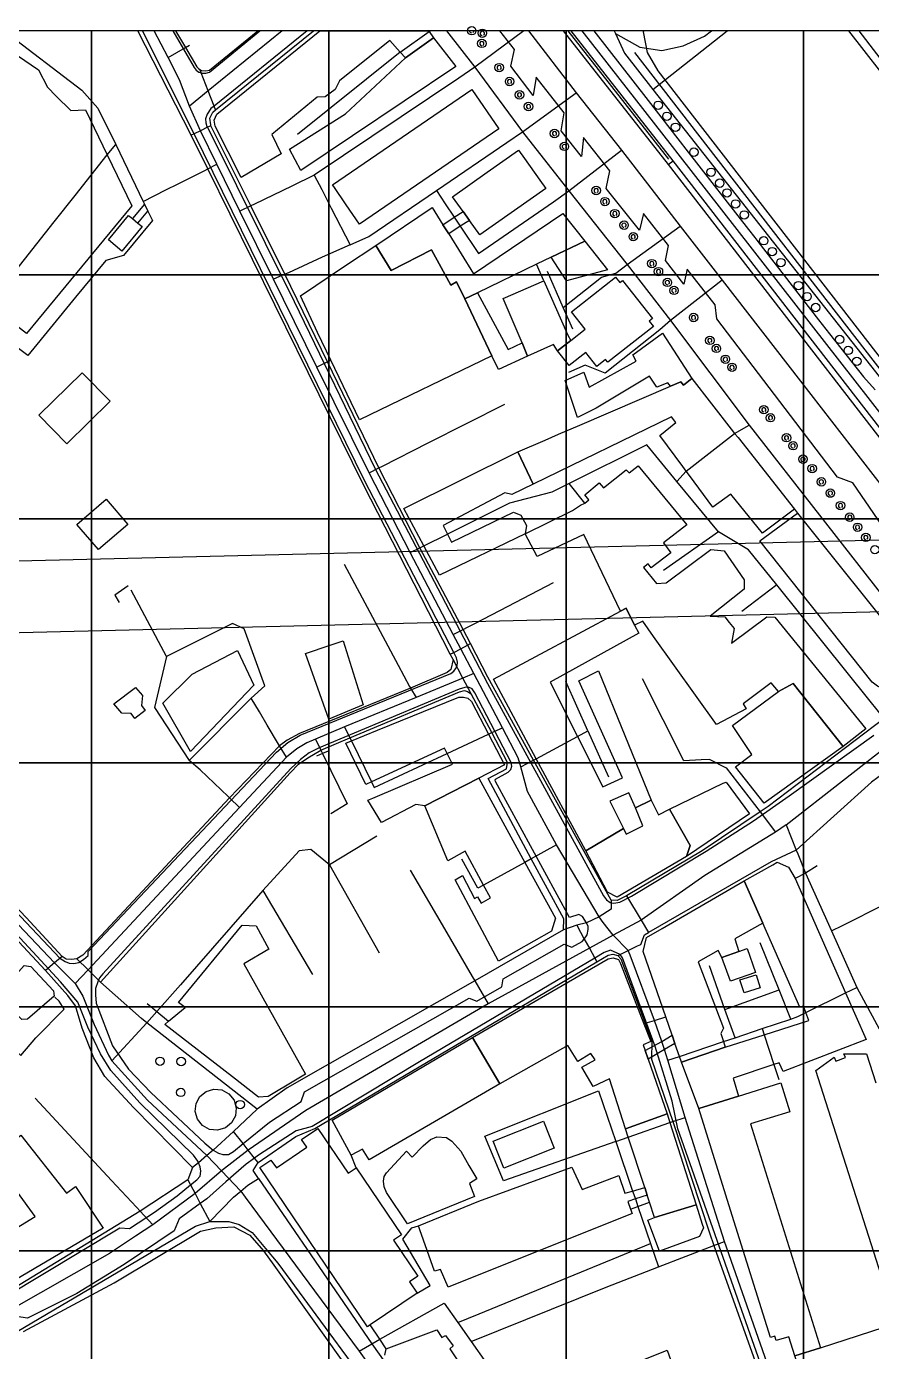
# Model space of a CAD drawing. Header units: metres. Extents: x -847 to 846, y -696 to 697.
# Drawn here: x 61.4 to 362.5, y 225 to 697.2 of the extents above; entities that cross this region are included whole.
import ezdxf

# ---------------------------------------------------------------- set-up
doc = ezdxf.new("R2010")
doc.units = ezdxf.units.M
for name, color, linetype in [('GREEN_ATLAS_BUILDING_OSM_LEVELS', 9, 'Continuous'), ('GREEN_ATLAS_TERRAIN_COP90', 3, 'Continuous'), ('OSM_BARRIER', 1, 'Continuous'), ('OSM_BUILDING', 8, 'Continuous'), ('OSM_GREEN_EXISTING', 94, 'Continuous'), ('OSM_HYDROGRAPHY', 5, 'Continuous'), ('OSM_PATH', 32, 'Continuous'), ('OSM_RAILWAY', 6, 'Continuous'), ('OSM_ROAD_LOCAL', 9, 'Continuous'), ('OSM_ROAD_MAJOR', 30, 'Continuous'), ('SITE_BORDER', 3, 'Continuous')]:
    doc.layers.add(name, color=color, linetype=linetype)

msp = doc.modelspace()

# ---------------------------------------------------------------- linework, layer by layer
at = {"layer": 'GREEN_ATLAS_BUILDING_OSM_LEVELS'}
for points, elevation in [([(137.944, 643.471), (128.666, 661.761), (128.233, 663.854), (129.173, 666.013), (165.954, 695.747), (204.601, 695.747), (204.839, 695.435), (206.493, 693.264), (196.406, 686.051), (194.602, 688.088), (190.9, 692.285), (172.951, 677.925), (171.416, 674.819), (167.789, 672.203), (165.039, 672.002), (148.882, 658.811), (152.102, 651.865)], 31.487), ([(155.084, 653.512), (175.087, 666.069), (196.406, 686.051), (206.493, 693.264), (214.38, 682.978), (159.106, 645.931)], 31.762), ([(65.655, 681.754), (68.837, 675.609), (72.032, 672.459), (77.238, 667.338), (82.388, 667.561), (90.156, 651.475), (98.946, 633.285), (61.445, 587.823), (47.932, 598.108), (37.081, 606.357), (24.151, 616.198), (22.948, 615.274), (16.833, 617.411), (9.854, 622.777), (34.437, 655.371), (58.193, 686.886)], 36.701), ([(229.716, 660.748), (180.062, 626.796), (175.357, 633.675), (170.915, 640.165), (170.445, 640.855), (220.1, 674.808)], 37.443), ([(238.875, 650.217), (244.332, 642.514), (246.418, 639.564), (222.9, 622.966), (219.248, 628.12), (217.005, 631.293), (213.252, 636.592), (225.613, 645.375), (236.77, 653.189)], 34.803), ([(99.159, 628.777), (101.101, 627.174), (102.61, 625.927), (95.431, 617.222), (90.576, 621.23), (97.761, 629.935)], 37.102), ([(243.154, 612.48), (222.161, 602.339), (217.581, 600.123), (214.662, 606.224), (212.576, 604.999), (205.741, 617.623), (191.319, 610.253), (185.85, 619.204), (205.929, 632.684), (209.738, 626.606), (211.899, 623.378), (220.714, 609.14), (252.495, 630.569), (260.307, 620.773), (248.322, 614.985)], 38.188), ([(213.804, 629.256), (217.005, 631.293), (219.248, 628.12), (215.996, 626.061), (211.899, 623.378), (209.738, 626.606)], 34.803), ([(214.662, 606.224), (217.581, 600.123), (227.254, 579.908), (180.074, 556.998), (169.837, 578.282), (165.083, 588.179), (159.012, 601.192), (175.131, 612.012), (185.85, 619.204), (191.319, 610.253), (205.741, 617.623), (212.576, 604.999)], 39.945), ([(268.47, 610.532), (253.854, 606.613), (248.322, 614.985), (260.307, 620.773)], 32.154), ([(245.773, 606.58), (254.249, 587.277), (255.364, 585.374), (250.615, 581.644), (249.187, 583.871), (239.896, 579.707), (237.979, 584.438), (231.263, 600.346)], 34.088), ([(254.75, 576.379), (250.615, 581.644), (255.364, 585.374), (260.47, 589.381), (255.583, 595.593), (271.327, 607.96), (272.861, 606.001), (273.807, 606.747), (284.489, 593.144), (283.298, 592.209), (284.777, 590.327), (268.526, 577.559), (267.737, 578.561), (264.611, 576.101), (260.714, 581.054)], 32.827), ([(227.254, 579.908), (217.581, 600.123), (222.161, 602.339), (233.105, 582.09), (237.979, 584.438), (239.896, 579.707), (229.597, 575.01)], 35.287), ([(288.003, 587.912), (298.509, 571.804), (295.49, 569.366), (294.569, 570.579), (290.923, 569.021), (289.989, 570.245), (286.024, 568.653), (283.392, 572.561), (264.404, 561.217), (257.757, 557.933), (253.359, 571.091), (260.037, 574.075), (261.967, 568.731), (278.688, 578.015), (277.522, 580.242)], 34.675), ([(312.367, 530.538), (306.021, 525.962), (297.62, 537.228), (296.473, 538.764), (295.277, 540.367), (287.039, 551.41), (292.827, 556.085), (291.198, 558.145), (242.001, 534.133), (236.507, 545.666), (246.18, 549.818), (251.01, 551.9), (258.565, 555.15), (290.923, 569.021), (294.569, 570.579), (295.49, 569.366), (298.509, 571.804), (312.492, 553.737), (313.714, 552.156), (314.979, 550.709), (335.083, 525.15), (323.675, 516.701)], 36.266), ([(242.001, 534.133), (234.402, 530.482), (231.852, 531.05), (209.926, 519.417), (211.404, 516.344), (212.82, 513.417), (234.997, 524.081), (237.516, 523.113), (239.527, 519.394), (239.163, 516.389), (208.529, 501.739), (202.966, 512.136), (195.842, 525.45), (236.507, 545.666)], 37.68), ([(352.43, 440.614), (334.557, 463.089), (329.332, 460.273), (326.763, 463.289), (316.834, 455.831), (317.817, 454.072), (307.318, 448.417), (284.89, 479.809), (280.987, 485.264), (278.086, 483.828), (275.079, 489.895), (273.062, 488.826), (260.05, 516.166), (243.436, 508.296), (239.163, 516.389), (255.959, 524.76), (258.866, 526.641), (260.388, 527.387), (261.798, 528.523), (260.313, 530.359), (265.525, 534.567), (267.066, 532.775), (275.048, 539.232), (276.125, 538.152), (279.427, 540.679), (296.711, 519.673), (288.342, 513.227), (291.054, 509.699), (284.013, 504.277), (282.916, 505.691), (281.244, 504.411), (285.955, 498.734), (289.325, 498.901), (305.244, 510.845), (310.03, 510.355), (317.097, 499.98), (317.197, 496.752), (305.075, 487.09), (310.3, 486.789), (311.828, 484.83), (313.526, 482.67), (312.592, 477.394), (325.216, 486.856), (328.104, 486.678), (360.537, 446.925)], 36.345), ([(376.662, 472.729), (377.282, 469.891), (376.412, 465.772), (374.231, 463), (370.805, 461.275), (366.244, 461.408), (364.64, 462.098), (362.71, 463.568), (322.748, 513.918), (336.179, 523.725), (374.77, 475.579)], 38.57), ([(273.062, 488.826), (275.079, 489.895), (278.086, 483.828), (279.552, 480.978), (248.059, 463.568), (257.757, 444.176), (266.722, 426.242), (273.738, 429.393), (258.252, 464.002), (265.275, 467.586), (284.025, 421.478), (278.381, 418.728), (276.081, 424.06), (269.272, 421.133), (274.133, 411.415), (260.67, 403.411), (243.01, 436.25), (227.761, 464.603)], 40.047), ([(174.235, 478.251), (181.371, 455.475), (169.111, 450.399), (160.879, 473.798), (169.656, 476.715)], 34.535), ([(177.161, 442.595), (186.533, 446.436), (215.457, 458.258), (217.13, 458.258), (218.709, 457.846), (219.937, 456.644), (226.032, 445.011), (231.79, 434.057), (222.624, 429.37), (203.392, 419.519), (200.178, 419.919), (187.911, 413.485), (183.031, 421.456), (184.823, 422.213), (213.165, 434.335), (211.26, 438.142), (210.352, 439.968), (184.29, 428.001), (182.342, 427.111), (175.163, 441.749)], 37.258), ([(222.624, 429.37), (239.032, 399.314), (249.889, 379.421), (248.523, 374.757), (229.553, 364.082), (214.186, 393.08), (216.811, 394.594), (221.089, 386.379), (222.154, 386.98), (223.407, 384.787), (226.721, 386.646), (224.291, 391.177), (217.757, 403.366), (211.498, 399.848), (203.392, 419.519)], 39.756), ([(275.117, 409.333), (281.049, 412.305), (278.381, 418.728), (284.025, 421.478), (286.581, 416.201), (290.578, 418.305), (297.902, 405.303), (296.649, 401.385), (271.909, 386.958), (268.489, 388.639), (260.67, 403.411), (274.133, 411.415)], 42.215), ([(324.276, 337.899), (340.182, 343.009), (339.174, 345.758), (338.309, 348.118), (336.956, 347.695), (323.825, 377.607), (317.172, 392.78), (327.377, 398.401), (328.937, 399.336), (332.997, 397.566), (335.302, 393.581), (353.27, 352.771), (360.587, 336.14), (331.017, 324.797), (329.564, 327.814), (327.759, 327.213), (313.213, 322.404), (315.142, 315.98), (300.984, 311.55), (294.782, 328.092), (310.406, 333.435)], 41.656), ([(309.78, 340.203), (308.84, 338.333), (309.767, 335.428), (310.406, 333.435), (294.782, 328.092), (294.068, 330.162), (292.495, 334.704), (291.468, 337.699), (289.212, 344.222), (281.143, 367.588), (282.396, 372.586), (287.916, 375.803), (317.172, 392.78), (323.825, 377.607), (313.82, 372.085), (315.261, 367.588), (309.216, 365.462), (307.906, 367.922), (300.721, 363.837)], 42.287), ([(112.058, 342.664), (117.921, 347.551), (115.541, 349.365), (138.288, 376.972), (143.193, 376.716), (147.742, 368.434), (138.858, 363.102), (160.885, 323.773), (157.314, 321.647), (147.522, 315.836), (144.039, 315.669), (134.836, 322.815), (110.704, 341.539)], 33.394), ([(220.338, 336.92), (268.72, 364.883), (270.443, 365.328), (272.366, 364.649), (273.124, 363.325), (281.413, 341.806), (283.843, 335.495), (281.162, 334.326), (281.864, 332.3), (282.941, 329.194), (289.72, 309.657), (274.897, 304.325), (269.128, 322.103), (263.351, 319.487), (259.279, 326.378), (264.003, 328.916), (262.481, 331.164), (257.845, 328.392), (254.33, 334.025), (230.129, 320.422)], 40.644), ([(60.555, 362.556), (62.923, 362.211), (70.992, 353.54), (71.237, 351.614), (61.777, 343.398), (59.778, 343.254), (50.901, 351.914)], 29.992), ([(181.17, 297.045), (177.048, 294.997), (170.332, 307.387), (220.338, 336.92), (230.129, 320.422), (183.532, 293.282)], 37.424), ([(287.809, 335.506), (291.468, 337.699), (292.495, 334.704), (288.811, 332.6), (282.941, 329.194), (281.864, 332.3)], 40.679), ([(330.171, 320.678), (333.373, 310.426), (319.452, 306.073), (344.399, 226.257), (335.202, 223.385), (333.053, 230.242), (328.58, 228.851), (328.073, 230.487), (326.481, 229.986), (312.874, 273.501), (300.984, 311.55), (315.142, 315.98)], 35.458), ([(227.68, 299.906), (245.616, 307.064), (249.45, 297.435), (231.514, 290.288)], 39.125), ([(285.228, 272.677), (283.424, 278.154), (282.584, 280.714), (281.739, 283.375), (275.85, 301.409), (274.897, 304.325), (289.72, 309.657), (290.697, 306.596), (300.05, 277.252)], 36.647), ([(144.553, 290.544), (148.525, 293.227), (150.436, 290.399), (161.292, 297.757), (159.394, 300.563), (165.214, 304.503), (176.027, 288.518), (178.859, 290.433), (195.016, 266.555), (192.19, 264.64), (200.867, 251.816), (197.872, 249.79), (200.597, 245.771), (183.883, 234.461), (182.931, 233.815)], 37.977), ([(75.684, 281.393), (78.923, 283.842), (88.753, 268.981), (52.837, 247.786), (50.45, 248.109), (45.087, 255.712), (45.758, 258.072), (49.347, 260.254), (47.7, 262.87), (64.54, 273.1), (50.795, 291.713), (47.261, 292.214), (59.434, 302.121)], 35.712), ([(197.12, 270.506), (189.747, 281.605), (188.82, 283.631), (188.582, 285.646), (188.857, 287.349), (189.653, 288.651), (196.776, 296.344), (198.831, 294.184), (202.796, 298.292), (205.39, 300.507), (207.639, 301.531), (211.022, 301.197), (212.914, 299.928), (216.134, 296.355), (219.047, 291.212), (221.835, 286.503), (219.285, 284.878), (221.021, 280.258)], 37.944), ([(211.68, 247.875), (208.986, 254.165), (206.749, 253.564), (201.612, 268.38), (201.067, 269.794), (222.649, 278.555), (255.777, 290.666), (259.423, 282.752), (272.46, 287.727), (274.678, 281.405), (277.403, 282.162), (281.739, 283.375), (282.584, 280.714), (278.362, 279.345), (275.712, 278.477), (276.67, 275.75), (277.24, 274.124)], 36.528), ([(300.05, 277.252), (302.193, 270.306), (302.6, 269.004), (301.234, 265.965), (286.951, 260.755), (282.854, 271.787), (285.228, 272.677)], 35.71)]:
    msp.add_lwpolyline(points, close=True, dxfattribs=dict(at, elevation=elevation))
for points, elevation in [([(382.87, 199.796), (349.141, 188.831), (346.61, 188.007), (335.202, 223.385), (344.399, 226.257), (371.4, 235.085), (342.713, 325.086), (349.154, 329.829), (349.768, 328.504), (353.251, 329.795), (352.599, 331.053), (360.787, 331.075), (364.089, 320.723)], 33.198), ([(60.398, 232.146), (92.656, 249.5), (123.422, 267.901), (128.86, 269.104), (135.237, 269.438), (140.944, 266.41), (145.806, 260.81), (149.546, 255.801), (191.94, 196.312)], 33.168), ([(189.077, 223.641), (189.622, 225.89), (207.595, 232.669), (209.456, 229.997), (210.69, 230.721), (213.484, 226.936), (212.294, 225.934), (218.327, 216.717)], 36.312)]:
    msp.add_lwpolyline(points, dxfattribs=dict(at, elevation=elevation))
at = {"layer": 'GREEN_ATLAS_TERRAIN_COP90'}
for points in [[(0, 608.778, 35), (84.574, 608.778, 39), (84.574, 695.747, 27), (0, 695.747, 25)], [(84.574, 608.778, 39), (169.148, 608.778, 41), (169.148, 695.747, 30), (84.574, 695.747, 27)], [(169.148, 608.778, 41), (253.723, 608.778, 32), (253.723, 695.747, 33), (169.148, 695.747, 30)], [(253.723, 608.778, 32), (338.297, 608.778, 35), (338.297, 695.747, 38), (253.723, 695.747, 33)], [(338.297, 608.778, 35), (422.871, 608.778, 38), (422.871, 695.747, 48), (338.297, 695.747, 38)], [(0, 521.81, 30), (84.574, 521.81, 34), (84.574, 608.778, 39), (0, 608.778, 35)], [(84.574, 521.81, 34), (169.148, 521.81, 37), (169.148, 608.778, 41), (84.574, 608.778, 39)], [(169.148, 521.81, 37), (253.723, 521.81, 38), (253.723, 608.778, 32), (169.148, 608.778, 41)], [(253.723, 521.81, 38), (338.297, 521.81, 35), (338.297, 608.778, 35), (253.723, 608.778, 32)], [(338.297, 521.81, 35), (422.871, 521.81, 38), (422.871, 608.778, 38), (338.297, 608.778, 35)], [(0, 434.842, 31), (84.574, 434.842, 31), (84.574, 521.81, 34), (0, 521.81, 30)], [(84.574, 434.842, 31), (169.148, 434.842, 34), (169.148, 521.81, 37), (84.574, 521.81, 34)], [(169.148, 434.842, 34), (253.723, 434.842, 41), (253.723, 521.81, 38), (169.148, 521.81, 37)], [(253.723, 434.842, 41), (338.297, 434.842, 44), (338.297, 521.81, 35), (253.723, 521.81, 38)], [(338.297, 434.842, 44), (422.871, 434.842, 31), (422.871, 521.81, 38), (338.297, 521.81, 35)], [(0, 347.873, 35), (84.574, 347.873, 29), (84.574, 434.842, 31), (0, 434.842, 31)], [(84.574, 347.873, 29), (169.148, 347.873, 36), (169.148, 434.842, 34), (84.574, 434.842, 31)], [(169.148, 347.873, 36), (253.723, 347.873, 44), (253.723, 434.842, 41), (169.148, 434.842, 34)], [(253.723, 347.873, 44), (338.297, 347.873, 39), (338.297, 434.842, 44), (253.723, 434.842, 41)], [(338.297, 347.873, 39), (422.871, 347.873, 33), (422.871, 434.842, 31), (338.297, 434.842, 44)], [(0, 260.905, 40), (84.574, 260.905, 32), (84.574, 347.873, 29), (0, 347.873, 35)], [(84.574, 260.905, 32), (169.148, 260.905, 39), (169.148, 347.873, 36), (84.574, 347.873, 29)], [(169.148, 260.905, 39), (253.723, 260.905, 34), (253.723, 347.873, 44), (169.148, 347.873, 36)], [(253.723, 260.905, 34), (338.297, 260.905, 36), (338.297, 347.873, 39), (253.723, 347.873, 44)], [(338.297, 260.905, 36), (422.871, 260.905, 34), (422.871, 347.873, 33), (338.297, 347.873, 39)], [(0, 173.937, 38), (84.574, 173.937, 36), (84.574, 260.905, 32), (0, 260.905, 40)], [(84.574, 173.937, 36), (169.148, 173.937, 41), (169.148, 260.905, 39), (84.574, 260.905, 32)], [(169.148, 173.937, 41), (253.723, 173.937, 30), (253.723, 260.905, 34), (169.148, 260.905, 39)], [(253.723, 173.937, 30), (338.297, 173.937, 35), (338.297, 260.905, 36), (253.723, 260.905, 34)], [(338.297, 173.937, 35), (422.871, 173.937, 33), (422.871, 260.905, 34), (338.297, 260.905, 36)]]:
    msp.add_3dface(points, dxfattribs=at)
at = {"layer": 'OSM_BARRIER'}
for points in [[(-54.741, 500.748), (73.285, 365.161), (75.183, 363.948), (76.63, 363.414), (78.241, 363.235), (80.02, 363.581), (81.667, 364.683), (83.39, 366.152), (83.415, 367.555), (150.523, 438.565), (154.514, 442.05), (158.949, 444.643), (212.62, 466.64), (213.71, 467.442), (214.311, 468.288), (214.869, 469.379), (214.95, 470.659), (214.649, 472.24), (213.653, 474.154), (181.922, 535.191), (121.185, 659.011), (102.732, 695.747)], [(113.558, 695.747), (121.198, 682.645), (121.912, 681.698), (122.877, 680.986), (123.666, 680.741), (124.036, 680.63), (125.339, 680.607), (126.567, 681.019), (144.593, 695.747)], [(161.424, 695.747), (128.252, 668.852), (127.149, 667.961), (125.734, 665.991), (125.195, 664.344), (125.276, 662.885), (125.696, 661.639)], [(219.311, 695.747), (219.304, 695.491), (219.567, 695.09), (220.018, 694.934)], [(220.482, 695.068), (220.77, 695.446), (220.782, 695.747)], [(224.259, 694.144), (224.554, 694.522), (224.573, 695.001), (224.303, 695.391), (223.852, 695.558), (223.395, 695.424), (223.1, 695.046), (223.082, 694.567), (223.351, 694.166), (223.802, 694.01)], [(373.968, 508.207), (355.819, 534.59), (350.438, 536.604), (307.349, 593.077), (306.829, 597.986), (296.818, 610.732), (295.659, 605.4), (289.106, 613.882), (290.133, 619.237), (281.256, 630.536), (279.865, 624.636), (267.937, 639.508), (269.24, 645.842), (259.887, 657.742), (259.198, 650.93), (251.887, 660.002), (253.027, 666.47), (243.041, 679.182), (241.976, 672.603), (233.995, 683.101), (235.31, 689.034), (230.034, 695.747)], [(252.616, 695.747), (290.089, 648.102)], [(291.837, 649.393), (255.506, 695.747)], [(263.514, 695.747), (282.885, 670.822)], [(475.67, 560.316), (474.762, 561.34), (470.752, 566.672), (465.841, 573.863), (442.937, 596.873), (428.064, 610.699), (406.376, 632.74), (390.739, 653.134), (358.172, 695.747)], [(224.09, 690.526), (224.385, 690.904), (224.404, 691.383), (224.134, 691.784), (223.683, 691.94), (223.226, 691.806), (222.931, 691.439), (222.912, 690.96), (223.182, 690.559), (223.633, 690.392)], [(439.234, 522.745), (435.877, 520.374), (435.119, 519.84), (424.331, 512.237), (421.098, 511.235), (418.323, 510.979), (415.385, 511.814), (413.135, 513.662), (404.302, 525.072), (386.441, 548.204), (278.186, 687.977)], [(230.255, 681.921), (230.549, 682.299), (230.562, 682.778), (230.299, 683.179), (229.848, 683.335), (229.39, 683.212), (229.096, 682.834), (229.077, 682.355), (229.346, 681.954), (229.797, 681.787)], [(233.957, 676.945), (234.252, 677.323), (234.27, 677.802), (234.001, 678.203), (233.55, 678.359), (233.093, 678.225), (232.798, 677.858), (232.779, 677.379), (233.049, 676.978), (233.5, 676.811)], [(237.497, 672.225), (237.791, 672.603), (237.804, 673.082), (237.541, 673.483), (237.09, 673.639), (236.626, 673.505), (236.332, 673.138), (236.319, 672.659), (236.588, 672.258), (237.04, 672.091)], [(282.885, 670.822), (293.491, 657.208)], [(240.698, 668.051), (240.993, 668.429), (241.005, 668.908), (240.742, 669.308), (240.291, 669.464), (239.834, 669.331), (239.539, 668.963), (239.52, 668.485), (239.79, 668.084), (240.241, 667.917)], [(125.696, 661.639), (125.884, 661.316), (156.744, 599.277), (185.687, 539.543), (218.515, 476.715), (225.7, 463.033), (267.048, 387.358), (268.088, 385.934), (269.347, 385.01), (270.644, 384.742), (272.855, 385.177)], [(249.982, 658.444), (250.264, 658.833), (250.277, 659.312), (250.001, 659.702), (249.544, 659.857), (249.087, 659.713), (248.805, 659.334), (248.792, 658.856), (249.068, 658.466), (249.525, 658.31)], [(293.491, 657.208), (297.162, 652.499)], [(253.51, 653.824), (253.798, 654.214), (253.804, 654.692), (253.528, 655.082), (253.077, 655.238), (252.62, 655.093), (252.332, 654.714), (252.326, 654.236), (252.601, 653.846), (253.052, 653.69)], [(297.162, 652.499), (318.632, 624.948)], [(290.089, 648.102), (291.837, 649.393)], [(290.089, 648.102), (403.939, 500.748), (404.302, 500.403), (404.722, 500.248), (405.217, 500.281), (405.58, 500.459), (405.918, 500.838), (406.063, 501.338), (405.994, 501.806), (405.743, 502.207), (291.837, 649.393)], [(264.849, 638.117), (265.137, 638.506), (265.143, 638.974), (264.868, 639.375), (264.416, 639.53), (263.959, 639.386), (263.671, 639.007), (263.665, 638.529), (263.94, 638.128), (264.391, 637.972)], [(267.962, 634.165), (268.244, 634.554), (268.257, 635.033), (267.981, 635.423), (267.524, 635.579), (267.066, 635.434), (266.785, 635.055), (266.772, 634.577), (267.048, 634.187), (267.505, 634.031)], [(271.489, 629.89), (271.778, 630.269), (271.784, 630.747), (271.508, 631.137), (271.057, 631.293), (270.6, 631.148), (270.312, 630.77), (270.305, 630.291), (270.581, 629.901), (271.032, 629.745)], [(274.766, 625.771), (275.054, 626.15), (275.06, 626.629), (274.785, 627.018), (274.334, 627.174), (273.876, 627.04), (273.588, 626.651), (273.582, 626.172), (273.857, 625.783), (274.309, 625.627)], [(318.632, 624.948), (320.968, 622.031), (322.071, 620.662)], [(278.042, 621.653), (278.331, 622.031), (278.337, 622.51), (278.061, 622.91), (277.61, 623.055), (277.153, 622.922), (276.865, 622.532), (276.858, 622.053), (277.134, 621.664), (277.585, 621.508)], [(322.071, 620.662), (343.634, 592.743)], [(245.773, 606.58), (243.154, 612.48)], [(284.677, 612.079), (284.965, 612.458), (284.971, 612.936), (284.696, 613.326), (284.244, 613.482), (283.787, 613.348), (283.499, 612.959), (283.493, 612.48), (283.768, 612.09), (284.219, 611.934)], [(287.032, 609.218), (287.32, 609.608), (287.327, 610.086), (287.051, 610.476), (286.6, 610.632), (286.143, 610.487), (285.854, 610.109), (285.848, 609.63), (286.124, 609.229), (286.575, 609.085)], [(290.227, 605.355), (290.509, 605.734), (290.522, 606.213), (290.246, 606.613), (289.789, 606.758), (289.331, 606.624), (289.05, 606.235), (289.037, 605.756), (289.313, 605.367), (289.77, 605.211)], [(292.577, 602.506), (292.865, 602.884), (292.871, 603.363), (292.595, 603.752), (292.144, 603.908), (291.687, 603.764), (291.399, 603.385), (291.393, 602.906), (291.668, 602.517), (292.119, 602.361)], [(299.549, 592.843), (299.837, 593.222), (299.844, 593.7), (299.568, 594.09), (299.117, 594.246), (298.66, 594.101), (298.371, 593.723), (298.365, 593.244), (298.641, 592.854), (299.092, 592.698)], [(343.634, 592.743), (347.506, 587.7)], [(305.35, 584.694), (305.632, 585.073), (305.645, 585.552), (305.369, 585.941), (304.912, 586.097), (304.455, 585.952), (304.173, 585.574), (304.16, 585.095), (304.436, 584.706), (304.893, 584.55)], [(347.506, 587.7), (359.628, 572.327)], [(307.7, 581.834), (307.988, 582.212), (307.994, 582.691), (307.718, 583.091), (307.267, 583.247), (306.81, 583.103), (306.522, 582.713), (306.516, 582.245), (306.791, 581.845), (307.242, 581.689)], [(310.895, 577.971), (311.183, 578.349), (311.189, 578.828), (310.913, 579.218), (310.456, 579.373), (309.999, 579.24), (309.717, 578.85), (309.711, 578.372), (309.98, 577.982), (310.437, 577.826)], [(313.244, 575.11), (313.532, 575.5), (313.538, 575.978), (313.263, 576.368), (312.812, 576.524), (312.354, 576.379), (312.066, 576), (312.06, 575.522), (312.336, 575.132), (312.787, 574.976)], [(359.628, 572.327), (363.807, 567.763)], [(324.589, 559.993), (324.878, 560.371), (324.884, 560.85), (324.608, 561.251), (324.151, 561.395), (323.7, 561.262), (323.412, 560.872), (323.405, 560.393), (323.675, 560.004), (324.132, 559.848)], [(326.939, 557.132), (327.227, 557.521), (327.233, 558), (326.958, 558.39), (326.506, 558.546), (326.049, 558.401), (325.761, 558.022), (325.755, 557.544), (326.03, 557.154), (326.481, 556.998)], [(332.652, 549.996), (332.94, 550.375), (332.947, 550.853), (332.671, 551.254), (332.22, 551.399), (331.763, 551.265), (331.474, 550.876), (331.468, 550.397), (331.744, 550.007), (332.195, 549.851)], [(335.008, 547.135), (335.29, 547.525), (335.302, 548.004), (335.027, 548.393), (334.569, 548.549), (334.112, 548.404), (333.83, 548.026), (333.817, 547.547), (334.093, 547.158), (334.55, 547.002)], [(338.535, 542.349), (338.823, 542.738), (338.829, 543.217), (338.554, 543.606), (338.103, 543.762), (337.645, 543.618), (337.357, 543.239), (337.351, 542.76), (337.626, 542.371), (338.077, 542.215)], [(341.811, 538.987), (342.099, 539.376), (342.106, 539.855), (341.83, 540.245), (341.379, 540.4), (340.922, 540.256), (340.633, 539.877), (340.627, 539.399), (340.903, 539.009), (341.354, 538.853)], [(345.088, 534.289), (345.376, 534.668), (345.382, 535.146), (345.107, 535.536), (344.655, 535.692), (344.198, 535.558), (343.91, 535.168), (343.904, 534.69), (344.179, 534.3), (344.63, 534.144)], [(348.283, 530.259), (348.565, 530.638), (348.577, 531.116), (348.302, 531.506), (347.844, 531.662), (347.387, 531.517), (347.105, 531.139), (347.092, 530.66), (347.368, 530.27), (347.825, 530.115)], [(335.083, 525.15), (336.179, 523.725)], [(351.891, 525.806), (352.179, 526.185), (352.186, 526.664), (351.91, 527.053), (351.459, 527.209), (351.002, 527.064), (350.713, 526.686), (350.707, 526.207), (350.983, 525.818), (351.434, 525.662)], [(355.212, 521.688), (355.5, 522.066), (355.506, 522.545), (355.23, 522.934), (354.779, 523.09), (354.322, 522.957), (354.034, 522.567), (354.028, 522.088), (354.303, 521.699), (354.754, 521.543)], [(357.987, 518.07), (358.269, 518.459), (358.281, 518.938), (358.006, 519.328), (357.548, 519.484), (357.091, 519.339), (356.809, 518.96), (356.797, 518.482), (357.072, 518.092), (357.53, 517.936)], [(360.925, 514.463), (361.213, 514.842), (361.219, 515.32), (360.944, 515.71), (360.493, 515.866), (360.035, 515.732), (359.747, 515.342), (359.741, 514.864), (360.017, 514.474), (360.468, 514.318)], [(97.686, 497.899), (92.925, 494.592), (94.435, 491.976)], [(53.827, 244.424), (94.629, 269.104), (98.068, 268.837), (107.002, 274.659), (115.065, 280.503), (119.857, 284.332), (122.106, 286.124), (123.259, 287.516), (123.547, 289.241), (123.34, 290.833), (122.67, 292.258), (122.445, 292.837), (120.947, 294.908), (101.752, 313.554), (91.415, 325.153), (87.719, 331.12), (83.302, 340.627), (79.65, 349.454), (73.486, 356.701), (65.059, 365.896), (22.115, 412.227), (-62.579, 493.579)], [(255.752, 369.091), (259.367, 371.106), (260.119, 371.896), (261.19, 373.488), (261.591, 375.347), (261.51, 376.483), (261.002, 377.74), (259.549, 380.045), (258.189, 380.724), (254.957, 379.633), (228.538, 428.135), (228.444, 428.591), (228.576, 429.025), (233.086, 431.408), (234.007, 432.421), (234.339, 433.645), (234.126, 434.925), (221.165, 459.772), (220.212, 461.186), (218.928, 461.753), (217.656, 461.664), (215.576, 461.074), (165.722, 440.146), (162.113, 438.354), (159.037, 436.016), (155.573, 432.81), (88.615, 359.618), (87.481, 358.115), (86.823, 356.701), (86.015, 354.319), (85.952, 352.059), (86.291, 349.098), (92.092, 333.97), (97.718, 325.576), (105.699, 317.338), (124.919, 299.271), (127.901, 296.733), (129.812, 295.62), (131.322, 295.208), (133.427, 295.242), (135.112, 296.299), (138.558, 299.06), (148.042, 306.674), (159.306, 314.043)], [(272.855, 385.177), (277.034, 387.281), (303.584, 403.322), (320.467, 414.142), (333.222, 423.081), (363.324, 444.632)], [(168.848, 438.988), (166.881, 438.12), (164.707, 437.152)], [(343.208, 398.034), (338.973, 395.518), (335.302, 393.581)], [(36.912, 390.72), (-18.669, 330.162), (0.821, 313.019), (3.195, 304.86), (13.162, 296.6), (19.233, 291.657), (48.627, 318.385), (46.447, 321.057), (56.571, 333.101), (59.365, 330.496), (64.771, 336.831)], [(230.743, 354.942), (231.276, 357.825), (252.977, 370.182), (255.752, 369.091)], [(367.716, 110.974), (355.706, 138.125), (347.186, 151.873), (293.548, 304.392), (291.43, 314.188), (285.41, 333.702), (273.807, 365.328), (272.905, 366.486), (269.516, 367.978), (267.229, 367.154), (263.94, 365.206), (201.475, 328.214), (163.253, 305.216), (157.534, 303.602), (144.133, 294.952), (142.692, 293.906), (139.698, 291.735), (132.481, 285.39)], [(221.86, 349.888), (230.743, 354.942)], [(64.771, 336.831), (74.782, 346.994), (73.009, 349.877)], [(73.009, 349.877), (71.487, 351.269)], [(159.306, 314.043), (160.415, 317.505), (219.091, 350.901), (221.86, 349.888)], [(104.452, 348.998), (107.904, 346.126), (112.058, 342.664)], [(281.413, 341.806), (281.895, 341.951), (285.241, 342.998), (289.212, 344.222)], [(178.859, 290.433), (177.048, 294.997)], [(132.481, 285.39), (125.646, 279.379), (123.34, 277.698), (115.829, 272.21)], [(276.67, 275.75), (279.27, 276.673), (283.424, 278.154)], [(115.829, 272.21), (114.019, 268.024), (96.164, 255.924), (79.356, 245.649), (61.758, 236.854), (57.849, 237.5)], [(200.597, 245.771), (205.233, 248.532), (195.479, 265.007), (198.731, 269.059), (201.067, 269.794)], [(189.622, 225.89), (187.31, 229.34), (183.883, 234.461)]]:
    msp.add_lwpolyline(points, dxfattribs=at)
at = {"layer": 'OSM_BUILDING'}
for points, elevation in [([(91.24, 563.666), (75.835, 548.493), (65.799, 558.69), (81.204, 573.852)], 35.121), ([(89.799, 528.734), (97.486, 519.773), (87.055, 510.834), (79.368, 519.795)], 34.388), ([(102.729, 458.792), (102.347, 455.263), (103.7, 453.438), (100.048, 450.61), (98.714, 452.436), (95.362, 452.469), (92.499, 455.764), (100.205, 461.664)], 32.093), ([(318.156, 368.601), (321.156, 360.041), (312.217, 356.913), (309.216, 365.462), (315.261, 367.588)], 40.805), ([(322.892, 354.653), (317.097, 352.783), (315.606, 357.402), (321.401, 359.273)], 40.422)]:
    msp.add_lwpolyline(points, close=True, dxfattribs=dict(at, elevation=elevation))
at = {"layer": 'OSM_GREEN_EXISTING'}
for points in [[(109.984, 456.12), (120.396, 466.362), (136.622, 474.778), (142.41, 462.499), (119.895, 438.821)], [(314.096, 433.378), (319.822, 437.708), (312.937, 448.15), (329.332, 460.273), (334.557, 463.089), (352.43, 440.614), (324.289, 420.454)], [(310.682, 427.957), (319.095, 416.635), (296.649, 401.385), (297.902, 405.303), (290.578, 418.305), (309.648, 427.578)], [(289.726, 225.433), (296.06, 207.444), (278.932, 200.319), (266.672, 216.171)]]:
    msp.add_lwpolyline(points, close=True, dxfattribs=at)
for centre in [(220.056, 695.747), (223.84, 694.823), (223.671, 691.205), (229.835, 682.611), (233.538, 677.635), (237.077, 672.904), (286.544, 669.164), (240.278, 668.73), (289.613, 665.256), (292.677, 661.349), (249.544, 659.123), (253.077, 654.503), (299.23, 652.444), (305.363, 645.308), (308.433, 641.401), (264.416, 638.796), (311.033, 637.916), (267.524, 634.844), (314.102, 634.009), (271.057, 630.558), (317.166, 630.102), (274.334, 626.439), (277.61, 622.332), (324.101, 620.896), (284.244, 612.747), (327.164, 616.999), (330.234, 613.092), (286.6, 609.897), (289.789, 606.034), (292.144, 603.174), (336.492, 604.899), (339.562, 600.992), (342.626, 597.084), (299.117, 593.511), (304.912, 585.362), (351.171, 585.719), (307.267, 582.513), (354.241, 581.811), (310.456, 578.65), (312.812, 575.789), (357.304, 577.904), (324.151, 560.672), (326.506, 557.811), (332.22, 550.675), (334.569, 547.814), (338.103, 543.028), (341.379, 539.666), (344.655, 534.957), (347.844, 530.927), (351.459, 526.474), (354.779, 522.356), (357.548, 518.749), (360.493, 515.131), (363.725, 510.767), (108.975, 328.437), (116.537, 328.348), (116.368, 317.338), (137.543, 312.975)]:
    msp.add_circle(centre, 1.5, dxfattribs=at)
at = {"layer": 'OSM_HYDROGRAPHY'}
msp.add_lwpolyline([(121.511, 310.492), (121.812, 313.342), (123.184, 315.869), (125.42, 317.672), (128.171, 318.496), (131.034, 318.185), (133.552, 316.815), (135.363, 314.589), (136.177, 311.839), (135.87, 308.978), (134.511, 306.451), (132.268, 304.648), (129.518, 303.835), (126.661, 304.136), (124.136, 305.505), (122.326, 307.743)], close=True, dxfattribs=at)
at = {"layer": 'OSM_PATH'}
for points in [[(213.39, 471.638), (212.432, 473.509), (181.446, 533.888), (149.891, 598.075), (126.084, 646.51), (120.058, 658.466), (101.073, 695.747)], [(114.551, 695.747), (118.022, 689.78), (122.056, 682.856), (122.689, 682.221), (123.203, 681.943), (123.804, 681.609), (125.358, 681.465), (126.629, 681.687), (143.84, 695.747)], [(269.767, 385.822), (242.126, 435.771), (225.757, 465.349), (219.617, 477.293), (217.017, 482.347), (201.606, 511.457), (187.015, 539.933), (168.653, 577.704), (153.48, 608.918), (141.396, 633.33), (127.068, 661.895), (127.049, 662.251), (126.742, 664.633), (127.751, 666.726), (128.753, 667.538), (163.718, 695.747)], [(211.104, 695.747), (221.152, 682.734), (238.192, 659.702), (254.675, 638.651), (275.455, 612.413), (290.891, 592.409), (318.889, 555.15), (369.107, 491.03), (378.93, 478.752), (382.413, 473.575), (384.38, 468.466)], [(254.26, 695.747), (290.14, 650.006)], [(270.846, 695.747), (271.314, 694.723), (274.503, 687.754), (284.583, 674.752), (385.176, 547.18), (403.005, 524.114)], [(271.314, 694.723), (279.947, 689.903)], [(279.947, 689.903), (287.765, 688.734), (295.408, 690.326), (302.97, 693.765), (305.487, 695.747)], [(471.003, 550.208), (454.032, 538.475), (443.369, 531.094), (420.34, 515.175), (413.455, 517.446), (286.5, 681.42), (282.722, 687.977), (281.212, 695.368), (281.34, 695.747)], [(286.907, 676.6), (311.044, 695.747)], [(354.332, 695.747), (388.816, 651.52), (406.188, 629.033), (439.491, 593.377), (471.936, 559.614)], [(123.666, 680.741), (123.203, 681.943)], [(128.252, 668.852), (126.185, 674.273), (123.666, 680.741)], [(284.583, 674.752), (286.907, 676.6)], [(128.753, 667.538), (128.252, 668.852)], [(125.884, 661.316), (123.434, 660.113), (121.185, 659.011)], [(127.068, 661.895), (125.884, 661.316)], [(121.185, 659.011), (120.058, 658.466)], [(313.714, 552.156), (318.889, 555.15)], [(296.473, 538.764), (313.714, 552.156)], [(293.203, 535.124), (296.473, 538.764)], [(79.399, 364.939), (77.426, 364.638), (75.534, 364.85), (74.087, 365.74), (61.232, 379.644), (-14.158, 459.438), (-17.429, 462.878), (-19.496, 465.071), (-78.547, 527.588)], [(120.546, 290.544), (99.578, 311.984), (89.317, 323.049), (85.451, 329.606), (81.248, 340.192), (78.898, 348.174), (76.161, 351.814), (68.123, 360.786), (36.404, 394.817), (20.63, 411.559), (-2.738, 436.361), (-12.423, 446.402), (-22.885, 457.245), (-52.662, 488.804), (-57.811, 494.259), (-84.142, 520.597)], [(218.515, 476.715), (219.617, 477.293)], [(212.432, 473.509), (213.653, 474.154)], [(213.653, 474.154), (216.147, 475.468), (218.515, 476.715)], [(213.39, 471.638), (212.638, 468.043), (211.31, 466.941), (198.273, 461.419), (158.674, 445.211), (154.345, 442.929), (151.613, 440.814), (133.74, 422.346), (81.448, 366.208), (79.399, 364.939)], [(219.893, 459.36), (216.905, 465.004), (213.39, 471.638)], [(384.38, 468.466), (382.244, 463.2), (367.021, 450.644), (325.723, 419.218), (322.848, 417.281), (302.224, 403.388), (275.211, 387.436), (271.884, 385.722), (269.767, 385.822), (269.785, 382.616)], [(87.801, 356.579), (155.341, 431.285), (158.379, 434.28), (161.706, 436.595), (166.279, 439.345), (176.597, 443.742), (215.677, 460.095), (217.519, 460.54), (218.558, 460.239), (219.893, 459.36)], [(252.752, 375.213), (252.889, 379.199), (241.224, 400.605), (225.876, 429.215), (232.416, 432.688), (232.855, 434.87), (227.285, 445.601), (219.893, 459.36)], [(400.38, 449.564), (398.689, 451.234), (396.81, 452.158), (394.799, 452.469), (392.449, 452.068), (390.626, 451.078), (382.05, 443.809), (373.762, 436.172), (362.541, 427.856), (335.722, 403.689), (326.795, 399.548), (283.042, 374.345)], [(275.211, 387.436), (280.429, 378.742), (283.042, 374.345)], [(269.785, 382.616), (265.425, 379.855), (261.002, 377.74)], [(261.002, 377.74), (257.475, 376.95), (252.752, 375.213), (221.133, 357.135), (154.288, 318.919), (143.557, 311.294)], [(257.475, 376.95), (260.119, 371.896)], [(279.145, 369.581), (280.285, 370.093), (281.682, 373.499), (283.042, 374.345)], [(260.119, 371.896), (262.005, 368.724), (263.94, 365.206)], [(272.905, 366.486), (275.837, 367.944), (279.145, 369.581)], [(74.087, 365.74), (71.443, 363.547), (68.123, 360.786)], [(87.801, 356.579), (83.327, 360.976), (79.399, 364.939)], [(144.102, 286.681), (142.229, 289.542), (143.939, 292.347), (157.327, 301.665), (164.149, 304.514), (264.68, 363.87), (268.714, 366.263)], [(263.94, 365.206), (264.68, 363.87)], [(268.714, 366.263), (270.305, 366.631), (272.103, 366.085), (273.231, 364.972), (281.895, 341.951), (284.257, 335.55), (284.132, 329.183), (291.725, 306.919), (304.749, 267.3)], [(272.103, 366.085), (272.905, 366.486)], [(143.557, 311.294), (104.289, 342.14), (102.354, 343.654), (87.801, 356.579)], [(143.557, 311.294), (135.118, 303.357), (127.901, 296.733)], [(138.558, 299.06), (135.118, 303.357)], [(142.692, 293.906), (140.437, 296.711), (138.558, 299.06)], [(127.901, 296.733), (125.652, 294.807), (122.67, 292.258)], [(143.939, 292.347), (142.692, 293.906)], [(120.546, 290.544), (118.88, 286.191)], [(122.67, 292.258), (120.546, 290.544)], [(118.88, 286.191), (101.884, 275.048), (50.538, 243.645), (40.821, 237.678), (31.148, 230.81), (28.079, 228.628), (26.093, 227.192), (18.675, 223.463), (16.577, 223.619), (15.205, 224.732), (14.096, 223.774)], [(118.88, 286.191), (119.857, 284.332)], [(119.857, 284.332), (121.461, 281.282), (123.34, 277.698)], [(135.206, 280.024), (137.806, 282.173), (140.293, 284.221)], [(140.293, 284.221), (144.102, 286.681)], [(144.102, 286.681), (184.491, 227.726), (221.703, 175.061), (240.347, 148.433), (268.94, 107.535), (275.574, 96.848), (280.843, 84.603), (280.68, 66.736)], [(126.723, 271.252), (135.206, 280.024)], [(123.34, 277.698), (126.723, 271.252)], [(46.503, 225.144), (48.132, 226.223), (121.63, 269.616), (126.723, 271.252)], [(126.723, 271.252), (133.527, 271.286), (137.236, 270.195), (141.803, 267.356), (146.564, 261.679), (150.981, 256.458), (193.619, 198.438), (209.481, 175.451), (237.359, 134.641), (261.71, 99.92), (265.312, 93.085), (268.219, 81.308), (268.044, 63.708)], [(304.749, 267.3), (306.278, 262.747), (307.838, 258.384)], [(307.838, 258.384), (325.761, 208.145), (344.474, 155.614), (353.802, 137.546), (360.104, 130.745), (363.713, 121.171), (373.711, 85.126)]]:
    msp.add_lwpolyline(points, dxfattribs=at)
at = {"layer": 'OSM_RAILWAY'}
for points in [[(845.742, 525.805), (28.981, 505.958)], [(-107.422, 477.238), (845.742, 500.396)]]:
    msp.add_lwpolyline(points, dxfattribs=at)
at = {"layer": 'OSM_ROAD_LOCAL'}
for points in [[(53.43, 695.747), (81.147, 674.552), (86.88, 668.151), (93.22, 655.204), (103.011, 634.866), (103.475, 633.898), (104.678, 631.404), (106.263, 628.109), (96.02, 615.63), (89.642, 613.838), (78.923, 600.78), (61.839, 579.975), (44.085, 593.266)], [(119.506, 668.83), (115.923, 678.292), (111.889, 686.151), (106.949, 695.747)], [(152.564, 695.747), (126.185, 674.273), (119.506, 668.83)], [(238.639, 695.747), (221.152, 682.734), (215.414, 678.882), (163.961, 644.295), (166.599, 639.163)], [(194.602, 688.088), (204.839, 695.435)], [(204.839, 695.435), (205.247, 695.747)], [(259.226, 695.747), (259.261, 695.702)], [(259.261, 695.702), (291.48, 654.425)], [(111.889, 686.151), (118.022, 689.78), (119.45, 690.615)], [(194.602, 688.088), (157.991, 658.8)], [(170.032, 632.517), (176.722, 619.482), (183.413, 622.454), (207.457, 638.796), (232.579, 655.872), (238.192, 659.702), (257.331, 673.583)], [(198.11, 509.71), (183.532, 538.174), (164.876, 575.833), (152.929, 599.945), (149.377, 607.192), (137.461, 631.438), (129.286, 648.158), (123.434, 660.113), (119.506, 668.83)], [(90.156, 651.475), (93.22, 655.204)], [(215.996, 626.061), (222.48, 616.331), (249.162, 634.788), (254.675, 638.651), (273.406, 653.123)], [(291.48, 654.425), (293.447, 651.898), (419.601, 489.995)], [(78.735, 637.037), (90.156, 651.475)], [(125.001, 645.965), (126.084, 646.51), (129.286, 648.158)], [(111.112, 638.985), (115.466, 641.145), (125.001, 645.965)], [(163.961, 644.295), (155.986, 640.343)], [(103.011, 634.866), (111.112, 638.985)], [(155.986, 640.343), (142.63, 633.976)], [(166.599, 639.163), (170.032, 632.517)], [(207.457, 638.796), (210.646, 633.998), (213.804, 629.256)], [(71.305, 627.642), (78.735, 637.037)], [(103.475, 633.898), (99.159, 628.777)], [(142.63, 633.976), (141.396, 633.33), (137.461, 631.438)], [(101.101, 627.174), (104.678, 631.404)], [(213.804, 629.256), (215.996, 626.061)], [(65.103, 619.816), (71.305, 627.642)], [(256.091, 589.314), (252.67, 597.084), (266.271, 607.86), (271.427, 609.363), (275.455, 612.413), (294.368, 626.072)], [(56.251, 608.617), (65.103, 619.816)], [(176.722, 619.482), (166.711, 615.029)], [(166.711, 615.029), (154.727, 609.463)], [(154.727, 609.463), (153.48, 608.918), (149.377, 607.192)], [(252.67, 597.084), (247.007, 609.975)], [(309.329, 606.78), (290.891, 592.409), (287.064, 589.147), (267.568, 573.707), (260.451, 576.524), (254.518, 573.952)], [(169.837, 578.282), (168.653, 577.704), (164.876, 575.833)], [(204.594, 548.827), (231.865, 562.631)], [(188.212, 540.534), (204.594, 548.827)], [(372.271, 444.031), (368.706, 448.517), (367.021, 450.644), (362.065, 456.811), (328.749, 498.21), (318.663, 510.678), (307.957, 517.157), (293.203, 535.124), (282.472, 548.193), (254.819, 534.367), (248.629, 531.272), (233.519, 527.376), (211.404, 516.344)], [(183.532, 538.174), (187.015, 539.933), (188.212, 540.534)], [(260.388, 527.387), (254.819, 534.367)], [(202.966, 512.136), (211.404, 516.344)], [(307.957, 517.157), (288.404, 503.342)], [(198.11, 509.71), (201.606, 511.457), (202.966, 512.136)], [(-66.5, 509.42), (-54.929, 497.353), (-19.997, 460.228), (-9.573, 449.263), (-0.038, 439.233), (23.299, 414.687), (25.88, 411.971), (39.148, 397.745), (58.55, 376.995), (71.443, 363.547), (78.729, 356.122)], [(174.611, 505.635), (193.863, 469.646)], [(220.814, 466.618), (216.147, 475.468), (213.484, 480.511), (198.11, 509.71)], [(111.3, 472.64), (98.745, 496.318)], [(233.061, 490.674), (249.181, 499.045)], [(328.749, 498.21), (316.326, 488.693)], [(221.171, 484.496), (233.061, 490.674)], [(141.414, 457.813), (146.307, 462.254), (138.971, 482.503), (134.78, 484.418), (111.3, 472.64), (107.046, 454.54), (119.419, 435.66)], [(213.484, 480.511), (217.017, 482.347), (218.508, 483.115)], [(218.508, 483.115), (221.171, 484.496)], [(193.863, 469.646), (197.853, 462.009)], [(220.814, 466.618), (216.905, 465.004), (200.272, 458.124), (174.699, 447.627), (164.387, 443.241), (161.305, 441.927), (157.79, 439.779), (154.088, 436.795), (137.311, 418.929), (86.61, 364.493), (83.327, 360.976), (78.729, 356.122)], [(237.566, 433.322), (236.664, 436.617), (230.994, 447.215), (220.814, 466.618)], [(257.757, 444.176), (261.447, 446.157), (253.585, 463.735)], [(301.761, 435.805), (295.671, 435.549), (280.874, 464.692)], [(197.853, 462.009), (198.273, 461.419), (200.272, 458.124)], [(119.419, 435.66), (141.414, 457.813)], [(144.39, 452.959), (141.414, 457.813)], [(147.19, 448.261), (144.39, 452.959)], [(151.212, 441.493), (147.19, 448.261)], [(174.699, 447.627), (176.597, 443.742), (177.161, 442.595)], [(211.26, 438.142), (226.032, 445.011)], [(226.032, 445.011), (227.285, 445.601), (230.994, 447.215)], [(243.01, 436.25), (257.757, 444.176)], [(261.447, 446.157), (268.745, 429.849)], [(154.088, 436.795), (151.613, 440.814), (151.212, 441.493)], [(164.387, 443.241), (166.279, 439.345), (166.881, 438.12)], [(177.161, 442.595), (184.29, 428.001)], [(123.34, 432.32), (119.419, 435.66)], [(166.881, 438.12), (175.651, 420.131), (169.906, 416.602)], [(184.29, 428.001), (185.249, 426.042), (211.26, 438.142)], [(237.566, 433.322), (242.126, 435.771), (243.01, 436.25)], [(304.943, 435.938), (301.761, 435.805)], [(304.943, 435.938), (310.782, 433.022), (322.848, 417.281), (328.286, 410.112)], [(133.314, 422.758), (123.34, 432.32)], [(270.443, 373.377), (266.941, 377.896), (265.425, 379.855), (250.271, 405.604), (239.959, 424.617), (237.566, 433.322)], [(137.311, 418.929), (133.74, 422.346), (133.314, 422.758)], [(332.151, 412.661), (335.722, 403.689), (336.229, 402.409), (338.973, 395.518)], [(186.22, 408.698), (169.405, 398.39), (162.702, 403.867), (158.523, 403.477), (145.58, 389.34), (116.23, 355.721), (107.904, 346.126)], [(250.271, 405.604), (241.224, 400.605), (239.032, 399.314)], [(169.405, 398.39), (187.053, 367.121)], [(224.291, 391.177), (222.286, 390.063), (216.51, 400.45)], [(239.032, 399.314), (224.291, 391.177)], [(198.16, 396.498), (210.358, 375.603)], [(338.973, 395.518), (348.264, 374.902), (357.342, 354.764), (363.575, 343.109), (370.178, 330.764), (374.463, 323.55)], [(145.58, 389.34), (163.291, 359.328)], [(352.167, 376.861), (367.215, 384.397)], [(210.358, 375.603), (220.225, 358.694)], [(285.241, 342.998), (276.495, 366.208), (275.837, 367.944), (270.443, 373.377)], [(348.264, 374.902), (352.167, 376.861)], [(333.761, 343.476), (329.582, 353.885), (322.873, 370.616)], [(313.908, 336.819), (310.306, 346.927), (304.755, 362.49)], [(78.729, 356.122), (81.517, 351.636), (85.47, 341.539), (90.576, 330.608), (91.823, 328.526), (104.521, 314.567), (123.76, 296.577), (125.652, 294.807), (130.864, 289.42)], [(220.225, 358.694), (221.133, 357.135), (225.957, 348.864)], [(353.27, 352.771), (357.342, 354.764)], [(310.306, 346.927), (329.582, 353.885)], [(339.174, 345.758), (353.27, 352.771)], [(107.904, 346.126), (104.289, 342.14), (91.823, 328.526)], [(309.767, 335.428), (313.908, 336.819), (323.575, 340.059), (333.761, 343.476), (336.279, 344.322), (339.174, 345.758)], [(287.809, 335.506), (285.241, 342.998)], [(323.575, 340.059), (324.276, 337.899)], [(288.811, 332.6), (287.809, 335.506)], [(294.068, 330.162), (309.767, 335.428)], [(324.276, 337.899), (327.759, 327.213)], [(378.617, 86.317), (375.747, 94.043), (365.868, 120.782), (357.642, 140.864), (348.452, 155.268), (329.426, 209.292), (310.08, 264.217), (296.173, 308.333), (289.908, 328.838), (288.811, 332.6)], [(289.908, 328.838), (294.068, 330.162)], [(327.759, 327.213), (329.476, 321.936)], [(271.377, 299.85), (231.414, 285.824), (224.773, 301.709), (265.25, 317.839), (271.377, 299.85)], [(64.527, 315.235), (91.71, 285.958)], [(290.697, 306.596), (291.725, 306.919), (296.173, 308.333)], [(275.85, 301.409), (290.697, 306.596)], [(271.377, 299.85), (275.85, 301.409)], [(271.377, 299.85), (277.403, 282.162)], [(130.864, 289.42), (137.806, 282.173), (139.385, 280.035), (179.955, 225.133)], [(91.71, 285.958), (100.656, 276.362)], [(277.403, 282.162), (278.362, 279.345)], [(278.362, 279.345), (279.27, 276.673), (283.781, 263.426), (286.594, 255.167)], [(100.656, 276.362), (101.884, 275.048), (106.419, 270.161)], [(187.31, 229.34), (210.195, 242.22), (215.119, 235.263), (219.83, 228.595), (267.981, 247.931), (286.594, 255.167), (306.278, 262.747), (310.08, 264.217)], [(215.119, 235.263), (222.687, 238.368), (283.781, 263.426)], [(179.955, 225.133), (184.491, 227.726), (187.31, 229.34)], [(219.83, 228.595), (225.243, 220.925), (255.708, 177.733), (288.36, 128.941), (287.809, 121.583), (285.704, 119.98)], [(179.955, 225.133), (265.563, 105.03), (270.994, 95.245), (274.753, 83.211), (274.647, 65.3), (275.599, 61.626), (275.937, 60.335), (276.764, 57.207)]]:
    msp.add_lwpolyline(points, dxfattribs=at)
at = {"layer": 'OSM_ROAD_MAJOR'}
for points in [[(240.329, 695.747), (257.331, 673.583), (273.406, 653.123), (294.368, 626.072), (309.329, 606.78), (337.2, 570.835)], [(337.2, 570.835), (377.765, 518.537)], [(332.151, 412.661), (372.271, 444.031), (386.861, 456.287), (391.654, 460.852), (399.579, 469.089), (411.889, 481.802)], [(332.151, 412.661), (328.286, 410.112), (303.076, 394.628), (280.429, 378.742), (270.443, 373.377)], [(270.443, 373.377), (262.005, 368.724), (225.957, 348.864), (160.904, 310.893), (140.437, 296.711), (130.864, 289.42)], [(130.864, 289.42), (121.461, 281.282), (106.419, 270.161), (100.274, 266.054)], [(100.274, 266.054), (91.002, 259.853), (53.701, 238.669), (44.135, 232.936), (37.106, 227.938)]]:
    msp.add_lwpolyline(points, dxfattribs=at)
at = {"layer": 'SITE_BORDER'}
msp.add_lwpolyline([(-845.742, -695.747), (845.742, -695.747), (845.742, 695.747), (-845.742, 695.747)], close=True, dxfattribs=at)

doc.saveas('drawing.dxf')
